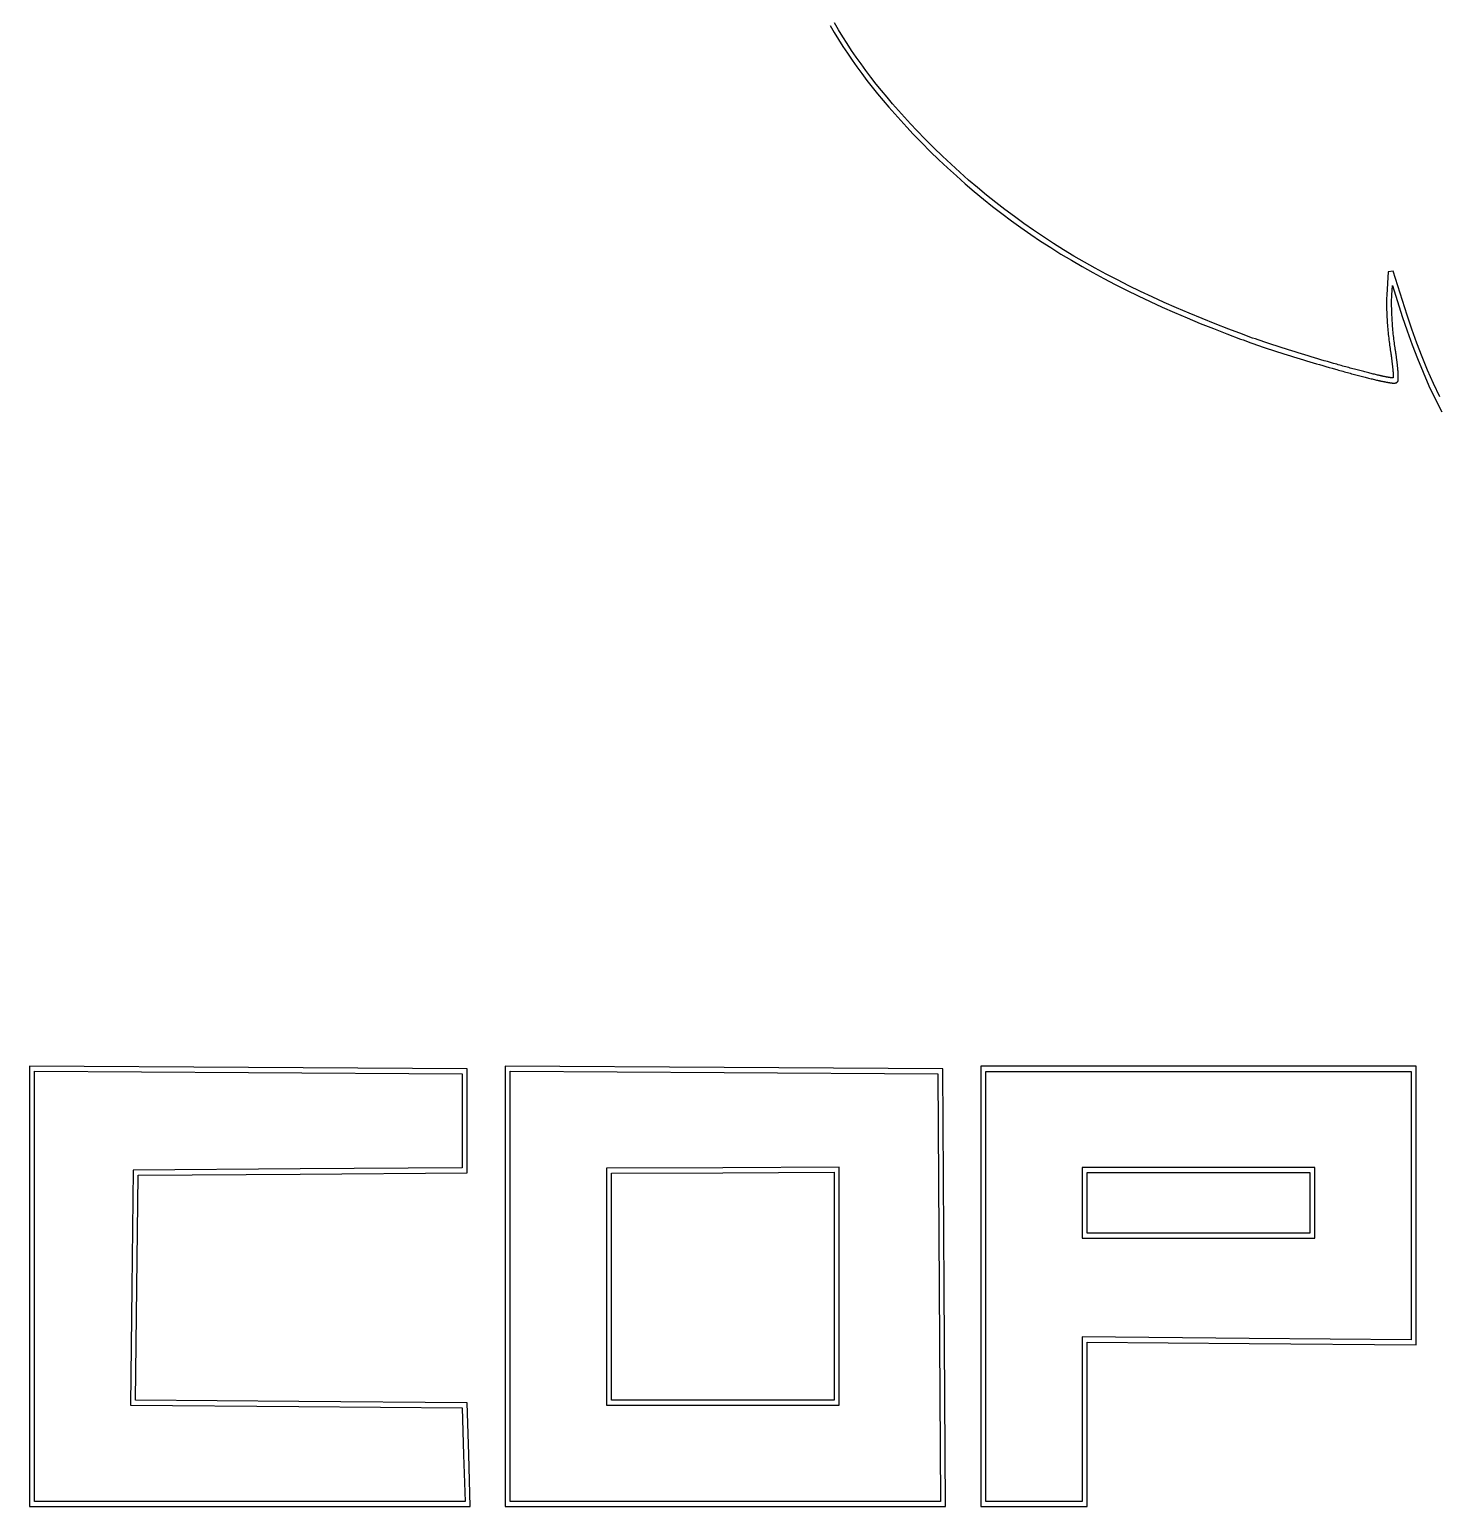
# Model space of a CAD drawing. Header units: metres. Extents: x 0 to 745, y 0 to 539.
# Drawn here: x -0.4 to 222.2, y -0.4 to 233.1 of the extents above; entities that cross this region are included whole.
import ezdxf

# ---------------------------------------------------------------- set-up
doc = ezdxf.new("R2010")
doc.units = ezdxf.units.M

msp = doc.modelspace()

# ---------------------------------------------------------------- linework, layer by layer
at = {"layer": '2', "color": 7}
for p, q in [((126.159875, 233.779727), (126.812767, 232.673324)), ((127.496158, 233.082806), (126.850036, 234.177725)), ((126.812767, 232.673324), (127.486444, 231.574221)), ((127.486444, 231.574221), (128.181257, 230.48182)), ((128.16296, 231.995046), (127.496158, 233.082806)), ((128.850809, 230.913828), (128.16296, 231.995046)), ((128.181257, 230.48182), (128.897555, 229.395523)), ((129.560071, 229.838532), (128.850809, 230.913828)), ((128.897555, 229.395523), (129.635692, 228.314734)), ((130.291113, 228.768542), (129.560071, 229.838532)), ((129.635692, 228.314734), (130.396016, 227.238856)), ((131.044301, 227.703237), (130.291113, 228.768542)), ((130.396016, 227.238856), (131.178881, 226.167291)), ((131.820003, 226.642), (131.044301, 227.703237)), ((132.618585, 225.584212), (131.820003, 226.642)), ((131.178881, 226.167291), (131.984636, 225.099441)), ((131.984636, 225.099441), (132.813633, 224.034711)), ((133.440413, 224.529256), (132.618585, 225.584212)), ((134.285854, 223.476511), (133.440413, 224.529256)), ((132.813633, 224.034711), (133.666223, 222.972502)), ((133.666223, 222.972502), (134.542757, 221.912217)), ((135.155274, 222.425361), (134.285854, 223.476511)), ((134.542757, 221.912217), (135.443585, 220.853259)), ((136.049041, 221.375186), (135.155274, 222.425361)), ((135.443585, 220.853259), (136.36906, 219.795031)), ((136.967521, 220.325368), (136.049041, 221.375186)), ((136.36906, 219.795031), (137.319532, 218.736935)), ((137.91108, 219.275288), (136.967521, 220.325368)), ((137.319532, 218.736935), (138.295352, 217.678374)), ((138.880086, 218.224329), (137.91108, 219.275288)), ((138.295352, 217.678374), (139.296872, 216.618752)), ((139.874904, 217.171872), (138.880086, 218.224329)), ((139.296872, 216.618752), (140.641358, 215.233436)), ((141.211376, 215.794727), (139.874904, 217.171872)), ((140.641358, 215.233436), (141.995419, 213.87837)), ((142.557053, 214.447823), (141.211376, 215.794727)), ((141.995419, 213.87837), (143.360309, 212.552767)), ((143.913213, 213.130361), (142.557053, 214.447823)), ((143.360309, 212.552767), (144.737281, 211.25584)), ((145.281136, 211.841542), (143.913213, 213.130361)), ((144.737281, 211.25584), (146.127587, 209.986801)), ((146.662104, 210.580566), (145.281136, 211.841542)), ((148.057395, 209.346634), (146.662104, 210.580566)), ((146.127587, 209.986801), (147.532481, 208.744861)), ((147.532481, 208.744861), (148.953216, 207.529234)), ((149.46829, 208.138947), (148.057395, 209.346634)), ((150.896069, 206.956706), (149.46829, 208.138947)), ((148.953216, 207.529234), (150.391044, 206.339132)), ((150.391044, 206.339132), (151.847219, 205.173767)), ((152.342012, 205.799111), (150.896069, 206.956706)), ((153.807398, 204.665364), (152.342012, 205.799111)), ((151.847219, 205.173767), (153.322994, 204.032351)), ((153.322994, 204.032351), (154.819621, 202.914098)), ((155.293509, 203.554665), (153.807398, 204.665364)), ((156.801623, 202.466215), (155.293509, 203.554665)), ((154.819621, 202.914098), (156.338355, 201.818218)), ((156.338355, 201.818218), (157.880447, 200.743924)), ((158.333022, 201.399215), (156.801623, 202.466215)), ((159.888984, 200.352865), (158.333022, 201.399215)), ((157.880447, 200.743924), (159.447151, 199.69043)), ((159.447151, 199.69043), (161.03972, 198.656947)), ((161.47079, 199.326366), (159.888984, 200.352865)), ((161.03972, 198.656947), (162.659408, 197.642687)), ((163.079721, 198.318919), (161.47079, 199.326366)), ((162.659408, 197.642687), (164.307466, 196.646863)), ((164.717055, 197.329725), (163.079721, 198.318919)), ((164.307466, 196.646863), (165.985148, 195.668687)), ((166.384073, 196.357985), (164.717055, 197.329725)), ((168.082056, 195.402899), (166.384073, 196.357985)), ((165.985148, 195.668687), (167.693707, 194.707372)), ((167.693707, 194.707372), (169.434397, 193.762129)), ((169.812282, 194.463669), (168.082056, 195.402899)), ((171.576033, 193.539494), (169.812282, 194.463669)), ((214.40156, 194.82656), (214.164064, 191.192184)), ((215.181248, 194.921872), (214.40156, 194.82656)), ((217.382816, 188), (215.181248, 194.921872)), ((169.434397, 193.762129), (171.208469, 192.832172)), ((171.208469, 192.832172), (173.017178, 191.916712)), ((173.374587, 192.629576), (171.576033, 193.539494)), ((173.017178, 191.916712), (174.861776, 191.014962)), ((175.209226, 191.733116), (173.374587, 192.629576)), ((177.081229, 190.849314), (175.209226, 191.733116)), ((214.962496, 191.139072), (215.060936, 192.659384)), ((215.060936, 192.659384), (216.620312, 187.757824)), ((174.861776, 191.014962), (176.743516, 190.126135)), ((176.743516, 190.126135), (178.663652, 189.249442)), ((178.991876, 189.977371), (177.081229, 190.849314)), ((178.663652, 189.249442), (180.623436, 188.384095)), ((180.942448, 189.116488), (178.991876, 189.977371)), ((214.127064, 190.072804), (214.126184, 189.823199)), ((214.126184, 189.823199), (214.127392, 189.566344)), ((214.130067, 190.314589), (214.127064, 190.072804)), ((214.127392, 189.566344), (214.130649, 189.302806)), ((214.135232, 190.547988), (214.130067, 190.314589)), ((214.130649, 189.302806), (214.135919, 189.033153)), ((214.142595, 190.772432), (214.135232, 190.547988)), ((214.152193, 190.987353), (214.142595, 190.772432)), ((214.164064, 191.192184), (214.152193, 190.987353)), ((214.928018, 189.829045), (214.928522, 190.070688)), ((214.929527, 189.579517), (214.928018, 189.829045)), ((214.928522, 190.070688), (214.931076, 190.303831)), ((214.933014, 189.322723), (214.929527, 189.579517)), ((214.931076, 190.303831), (214.935714, 190.527857)), ((214.938442, 189.059276), (214.933014, 189.322723)), ((214.935714, 190.527857), (214.942473, 190.74215)), ((214.942473, 190.74215), (214.951388, 190.946094)), ((214.951388, 190.946094), (214.962496, 191.139072)), ((180.623436, 188.384095), (182.624121, 187.529308)), ((182.934223, 188.265866), (180.942448, 189.116488)), ((182.624121, 187.529308), (184.666961, 186.684293)), ((184.968483, 187.424705), (182.934223, 188.265866)), ((187.046507, 186.592207), (184.968483, 187.424705)), ((214.135919, 189.033153), (214.143165, 188.757953)), ((214.143165, 188.757953), (214.152349, 188.477773)), ((214.152349, 188.477773), (214.163435, 188.193182)), ((214.163435, 188.193182), (214.176385, 187.904748)), ((214.176385, 187.904748), (214.191161, 187.613038)), ((214.191161, 187.613038), (214.207728, 187.318621)), ((214.207728, 187.318621), (214.226048, 187.022063)), ((214.226048, 187.022063), (214.246083, 186.723935)), ((214.945776, 188.789795), (214.938442, 189.059276)), ((214.954979, 188.514895), (214.945776, 188.789795)), ((214.966017, 188.235193), (214.954979, 188.514895)), ((214.978853, 187.951305), (214.966017, 188.235193)), ((214.993452, 187.663847), (214.978853, 187.951305)), ((215.009777, 187.373435), (214.993452, 187.663847)), ((215.027793, 187.080687), (215.009777, 187.373435)), ((215.047464, 186.786218), (215.027793, 187.080687)), ((216.620312, 187.757824), (217.366008, 185.505498)), ((218.122513, 185.76557), (217.382816, 188)), ((184.666961, 186.684293), (186.753208, 185.848262)), ((186.753208, 185.848262), (188.884115, 185.020427)), ((189.169575, 185.767572), (187.046507, 186.592207)), ((188.884115, 185.020427), (191.060936, 184.2)), ((191.338968, 184.95), (189.169575, 185.767572)), ((191.727056, 184.80697), (191.338968, 184.95)), ((192.127057, 184.661636), (191.727056, 184.80697)), ((192.53838, 184.514165), (192.127057, 184.661636)), ((192.960434, 184.364727), (192.53838, 184.514165)), ((214.246083, 186.723935), (214.267797, 186.424802)), ((214.267797, 186.424802), (214.291152, 186.125233)), ((214.291152, 186.125233), (214.316112, 185.825797)), ((214.316112, 185.825797), (214.342638, 185.52706)), ((214.342638, 185.52706), (214.370695, 185.229591)), ((214.370695, 185.229591), (214.400245, 184.933958)), ((214.400245, 184.933958), (214.431251, 184.640728)), ((214.431251, 184.640728), (214.463675, 184.35047)), ((215.068754, 186.490645), (215.047464, 186.786218)), ((215.091627, 186.194584), (215.068754, 186.490645)), ((215.116048, 185.898651), (215.091627, 186.194584)), ((215.14198, 185.603463), (215.116048, 185.898651)), ((215.169388, 185.309636), (215.14198, 185.603463)), ((215.198236, 185.017787), (215.169388, 185.309636)), ((215.228489, 184.728531), (215.198236, 185.017787)), ((215.260109, 184.442485), (215.228489, 184.728531)), ((217.366008, 185.505498), (218.160009, 183.285631)), ((218.909918, 183.563573), (218.122513, 185.76557)), ((191.060936, 184.2), (191.452671, 184.055623)), ((191.452671, 184.055623), (191.856122, 183.90903)), ((191.856122, 183.90903), (192.270706, 183.760384)), ((192.270706, 183.760384), (192.69584, 183.609851)), ((192.69584, 183.609851), (193.130944, 183.457594)), ((193.392627, 184.21349), (192.960434, 184.364727)), ((193.130944, 183.457594), (193.575435, 183.303778)), ((193.834369, 184.060621), (193.392627, 184.21349)), ((193.575435, 183.303778), (194.02873, 183.148567)), ((194.28507, 183.906291), (193.834369, 184.060621)), ((194.02873, 183.148567), (194.490248, 182.992127)), ((194.744138, 183.750666), (194.28507, 183.906291)), ((194.490248, 182.992127), (194.959407, 182.834621)), ((195.210982, 183.593916), (194.744138, 183.750666)), ((194.959407, 182.834621), (195.435625, 182.676214)), ((195.685011, 183.436209), (195.210982, 183.593916)), ((195.435625, 182.676214), (195.918319, 182.517071)), ((196.165636, 183.277713), (195.685011, 183.436209)), ((195.918319, 182.517071), (196.406908, 182.357356)), ((196.652264, 183.118597), (196.165636, 183.277713)), ((196.406908, 182.357356), (196.90081, 182.197233)), ((197.144304, 182.959029), (196.652264, 183.118597)), ((196.90081, 182.197233), (197.399442, 182.036866)), ((197.641167, 182.799178), (197.144304, 182.959029)), ((198.142261, 182.639212), (197.641167, 182.799178)), ((198.646995, 182.479299), (198.142261, 182.639212)), ((199.154779, 182.319608), (198.646995, 182.479299)), ((199.66502, 182.160308), (199.154779, 182.319608)), ((214.463675, 184.35047), (214.497481, 184.063752)), ((214.497481, 184.063752), (214.532632, 183.78114)), ((214.532632, 183.78114), (214.56909, 183.503205)), ((214.56909, 183.503205), (214.606818, 183.230512)), ((214.606818, 183.230512), (214.645779, 182.96363)), ((214.645779, 182.96363), (214.685936, 182.703128)), ((214.685936, 182.703128), (214.705747, 182.577315)), ((214.705747, 182.577315), (214.725223, 182.452056)), ((214.725223, 182.452056), (214.744359, 182.327396)), ((214.744359, 182.327396), (214.763153, 182.203383)), ((214.763153, 182.203383), (214.781599, 182.080063)), ((215.293062, 184.160266), (215.260109, 184.442485)), ((215.327312, 183.882489), (215.293062, 184.160266)), ((215.362822, 183.609771), (215.327312, 183.882489)), ((215.399558, 183.342729), (215.362822, 183.609771)), ((215.437482, 183.081978), (215.399558, 183.342729)), ((215.47656, 182.828136), (215.437482, 183.081978)), ((215.496607, 182.700828), (215.47656, 182.828136)), ((215.516313, 182.574095), (215.496607, 182.700828)), ((215.535674, 182.44798), (215.516313, 182.574095)), ((215.554687, 182.322525), (215.535674, 182.44798)), ((215.573348, 182.197774), (215.554687, 182.322525)), ((215.591654, 182.07377), (215.573348, 182.197774)), ((218.160009, 183.285631), (219.002194, 181.098295)), ((219.744931, 181.394064), (218.909918, 183.563573)), ((197.399442, 182.036866), (197.902222, 181.876422)), ((197.902222, 181.876422), (198.408569, 181.716062)), ((198.408569, 181.716062), (198.9179, 181.555954)), ((198.9179, 181.555954), (199.429633, 181.39626)), ((199.429633, 181.39626), (199.943187, 181.237145)), ((200.17713, 182.001566), (199.66502, 182.160308)), ((199.943187, 181.237145), (200.457978, 181.078774)), ((200.690516, 181.843551), (200.17713, 182.001566)), ((200.457978, 181.078774), (200.973426, 180.921311)), ((201.204588, 181.686433), (200.690516, 181.843551)), ((200.973426, 180.921311), (201.488948, 180.764921)), ((201.718755, 181.530378), (201.204588, 181.686433)), ((201.488948, 180.764921), (202.003961, 180.609768)), ((202.232426, 181.375556), (201.718755, 181.530378)), ((202.003961, 180.609768), (202.517885, 180.456016)), ((202.74501, 181.222134), (202.232426, 181.375556)), ((202.517885, 180.456016), (203.030137, 180.303831)), ((203.255916, 181.070283), (202.74501, 181.222134)), ((203.030137, 180.303831), (203.540134, 180.153376)), ((203.764554, 180.920168), (203.255916, 181.070283)), ((203.540134, 180.153376), (204.047295, 180.004816)), ((204.270332, 180.771961), (203.764554, 180.920168)), ((204.047295, 180.004816), (204.551038, 179.858316)), ((204.77266, 180.625827), (204.270332, 180.771961)), ((204.551038, 179.858316), (205.05078, 179.714039)), ((205.270946, 180.481937), (204.77266, 180.625827)), ((205.764601, 180.340459), (205.270946, 180.481937)), ((206.253032, 180.20156), (205.764601, 180.340459)), ((206.49511, 180.133129), (206.253032, 180.20156)), ((206.735672, 180.0654), (206.49511, 180.133129)), ((206.974643, 179.998394), (206.735672, 180.0654)), ((207.211948, 179.932133), (206.974643, 179.998394)), ((207.447512, 179.866637), (207.211948, 179.932133)), ((207.68126, 179.801928), (207.447512, 179.866637)), ((214.781599, 182.080063), (214.799694, 181.957484)), ((214.799694, 181.957484), (214.817435, 181.835691)), ((214.817435, 181.835691), (214.834817, 181.714732)), ((214.834817, 181.714732), (214.851836, 181.594654)), ((214.851836, 181.594654), (214.868488, 181.475502)), ((214.868488, 181.475502), (214.88477, 181.357325)), ((214.88477, 181.357325), (214.900677, 181.240168)), ((214.900677, 181.240168), (214.916206, 181.124078)), ((214.916206, 181.124078), (214.931353, 181.009103)), ((214.931353, 181.009103), (214.946114, 180.895289)), ((214.946114, 180.895289), (214.960484, 180.782683)), ((214.960484, 180.782683), (214.974461, 180.671331)), ((214.974461, 180.671331), (214.988039, 180.56128)), ((214.988039, 180.56128), (215.001215, 180.452577)), ((215.001215, 180.452577), (215.013986, 180.34527)), ((215.013986, 180.34527), (215.026347, 180.239403)), ((215.026347, 180.239403), (215.038294, 180.135025)), ((215.038294, 180.135025), (215.049824, 180.032182)), ((215.049824, 180.032182), (215.060933, 179.930921)), ((215.060933, 179.930921), (215.071615, 179.831288)), ((215.071615, 179.831288), (215.081869, 179.733331)), ((215.609601, 181.950556), (215.591654, 182.07377)), ((215.627185, 181.828175), (215.609601, 181.950556)), ((215.644403, 181.70667), (215.627185, 181.828175)), ((215.661252, 181.586083), (215.644403, 181.70667)), ((215.677728, 181.466458), (215.661252, 181.586083)), ((215.693827, 181.347838), (215.677728, 181.466458)), ((215.709546, 181.230266), (215.693827, 181.347838)), ((215.724881, 181.113785), (215.709546, 181.230266)), ((215.739829, 180.998438), (215.724881, 181.113785)), ((215.754387, 180.884268), (215.739829, 180.998438)), ((215.768549, 180.771317), (215.754387, 180.884268)), ((215.782314, 180.65963), (215.768549, 180.771317)), ((215.795678, 180.549248), (215.782314, 180.65963)), ((215.808637, 180.440216), (215.795678, 180.549248)), ((215.821187, 180.332576), (215.808637, 180.440216)), ((215.833325, 180.22637), (215.821187, 180.332576)), ((215.845047, 180.121643), (215.833325, 180.22637)), ((215.85635, 180.018436), (215.845047, 180.121643)), ((215.867231, 179.916794), (215.85635, 180.018436)), ((215.877685, 179.816758), (215.867231, 179.916794)), ((219.002194, 181.098295), (219.89244, 178.943564)), ((220.627451, 179.257096), (219.744931, 181.394064)), ((205.05078, 179.714039), (205.54594, 179.572151)), ((205.54594, 179.572151), (206.035936, 179.432816)), ((206.035936, 179.432816), (206.278811, 179.364159)), ((206.278811, 179.364159), (206.520168, 179.296205)), ((206.520168, 179.296205), (206.759935, 179.228976)), ((206.759935, 179.228976), (206.99804, 179.162491)), ((206.99804, 179.162491), (207.234412, 179.096772)), ((207.234412, 179.096772), (207.468978, 179.031838)), ((207.468978, 179.031838), (207.701666, 178.967709)), ((207.913117, 179.738027), (207.68126, 179.801928)), ((207.701666, 178.967709), (207.932405, 178.904407)), ((208.143009, 179.674954), (207.913117, 179.738027)), ((207.932405, 178.904407), (208.161122, 178.841952)), ((208.370859, 179.612732), (208.143009, 179.674954)), ((208.161122, 178.841952), (208.387746, 178.780363)), ((208.596594, 179.55138), (208.370859, 179.612732)), ((208.387746, 178.780363), (208.612205, 178.719663)), ((208.820138, 179.490921), (208.596594, 179.55138)), ((208.612205, 178.719663), (208.834427, 178.65987)), ((209.041417, 179.431375), (208.820138, 179.490921)), ((208.834427, 178.65987), (209.054339, 178.601005)), ((209.260355, 179.372763), (209.041417, 179.431375)), ((209.054339, 178.601005), (209.271871, 178.543089)), ((209.476877, 179.315106), (209.260355, 179.372763)), ((209.271871, 178.543089), (209.48695, 178.486142)), ((209.690909, 179.258426), (209.476877, 179.315106)), ((209.48695, 178.486142), (209.699504, 178.430184)), ((209.902375, 179.202744), (209.690909, 179.258426)), ((209.699504, 178.430184), (209.909461, 178.375237)), ((210.1112, 179.14808), (209.902375, 179.202744)), ((209.909461, 178.375237), (210.11675, 178.321319)), ((210.31731, 179.094456), (210.1112, 179.14808)), ((210.11675, 178.321319), (210.321298, 178.268453)), ((210.52063, 179.041893), (210.31731, 179.094456)), ((210.321298, 178.268453), (210.523033, 178.216658)), ((210.721085, 178.990412), (210.52063, 179.041893)), ((210.523033, 178.216658), (210.721885, 178.165954)), ((210.918599, 178.940034), (210.721085, 178.990412)), ((210.721885, 178.165954), (210.91778, 178.116362)), ((210.91778, 178.116362), (211.110647, 178.067902)), ((211.113097, 178.89078), (210.918599, 178.940034)), ((211.110647, 178.067902), (211.300413, 178.020596)), ((211.304506, 178.842671), (211.113097, 178.89078)), ((211.300413, 178.020596), (211.487008, 177.974462)), ((211.492749, 178.795728), (211.304506, 178.842671)), ((211.487008, 177.974462), (211.670359, 177.929522)), ((211.677752, 178.749973), (211.492749, 178.795728)), ((211.670359, 177.929522), (211.850393, 177.885796)), ((211.85944, 178.705427), (211.677752, 178.749973)), ((211.850393, 177.885796), (212.02704, 177.843304)), ((212.037737, 178.66211), (211.85944, 178.705427)), ((212.02704, 177.843304), (212.200228, 177.802068)), ((212.21257, 178.620044), (212.037737, 178.66211)), ((212.200228, 177.802068), (212.369884, 177.762106)), ((212.383863, 178.579249), (212.21257, 178.620044)), ((212.369884, 177.762106), (212.535936, 177.72344)), ((212.55154, 178.539748), (212.383863, 178.579249)), ((212.535936, 177.72344), (212.617585, 177.704595)), ((212.715528, 178.50156), (212.55154, 178.539748)), ((212.617585, 177.704595), (212.698301, 177.686074)), ((212.698301, 177.686074), (212.778078, 177.66788)), ((212.796122, 178.48297), (212.715528, 178.50156)), ((212.778078, 177.66788), (212.856908, 177.650016)), ((212.875776, 178.464724), (212.796122, 178.48297)), ((212.856908, 177.650016), (212.934785, 177.632484)), ((212.95448, 178.446823), (212.875776, 178.464724)), ((212.934785, 177.632484), (213.011702, 177.615288)), ((213.032222, 178.429271), (212.95448, 178.446823)), ((213.011702, 177.615288), (213.087653, 177.598431)), ((213.108989, 178.41207), (213.032222, 178.429271)), ((213.087653, 177.598431), (213.162631, 177.581915)), ((213.184768, 178.395221), (213.108989, 178.41207)), ((213.162631, 177.581915), (213.236629, 177.565743)), ((213.259549, 178.378727), (213.184768, 178.395221)), ((213.236629, 177.565743), (213.309641, 177.54992)), ((213.333319, 178.362591), (213.259549, 178.378727)), ((213.309641, 177.54992), (213.381659, 177.534446)), ((213.406066, 178.346814), (213.333319, 178.362591)), ((213.381659, 177.534446), (213.452677, 177.519326)), ((213.477779, 178.331399), (213.406066, 178.346814)), ((213.452677, 177.519326), (213.522689, 177.504563)), ((213.548444, 178.316348), (213.477779, 178.331399)), ((213.522689, 177.504563), (213.591687, 177.490158)), ((213.61805, 178.301664), (213.548444, 178.316348)), ((213.686585, 178.287348), (213.61805, 178.301664)), ((213.754037, 178.273403), (213.686585, 178.287348)), ((213.820394, 178.259832), (213.754037, 178.273403)), ((213.885644, 178.246636), (213.820394, 178.259832)), ((213.949774, 178.233818), (213.885644, 178.246636)), ((214.012773, 178.22138), (213.949774, 178.233818)), ((214.074629, 178.209325), (214.012773, 178.22138)), ((214.13533, 178.197654), (214.074629, 178.209325)), ((214.194863, 178.18637), (214.13533, 178.197654)), ((214.253217, 178.175475), (214.194863, 178.18637)), ((214.31038, 178.164972), (214.253217, 178.175475)), ((214.366339, 178.154862), (214.31038, 178.164972)), ((214.421082, 178.145149), (214.366339, 178.154862)), ((214.474598, 178.135834), (214.421082, 178.145149)), ((214.526875, 178.126919), (214.474598, 178.135834)), ((214.577899, 178.118407), (214.526875, 178.126919)), ((214.627661, 178.110301), (214.577899, 178.118407)), ((214.676146, 178.102601), (214.627661, 178.110301)), ((214.723344, 178.095312), (214.676146, 178.102601)), ((214.742835, 178.092373), (214.723344, 178.095312)), ((214.76195, 178.089545), (214.742835, 178.092373)), ((214.780695, 178.086827), (214.76195, 178.089545)), ((214.799077, 178.084217), (214.780695, 178.086827)), ((214.817106, 178.08171), (214.799077, 178.084217)), ((214.834787, 178.079306), (214.817106, 178.08171)), ((214.852128, 178.077002), (214.834787, 178.079306)), ((214.869137, 178.074796), (214.852128, 178.077002)), ((214.885822, 178.072684), (214.869137, 178.074796)), ((214.902189, 178.070664), (214.885822, 178.072684)), ((214.918247, 178.068735), (214.902189, 178.070664)), ((214.934002, 178.066893), (214.918247, 178.068735)), ((214.949462, 178.065137), (214.934002, 178.066893)), ((214.964635, 178.063463), (214.949462, 178.065137)), ((214.979528, 178.061869), (214.964635, 178.063463)), ((214.994149, 178.060354), (214.979528, 178.061869)), ((215.008504, 178.058914), (214.994149, 178.060354)), ((215.022602, 178.057547), (215.008504, 178.058914)), ((215.03645, 178.05625), (215.022602, 178.057547)), ((215.050056, 178.055022), (215.03645, 178.05625)), ((215.063426, 178.053859), (215.050056, 178.055022)), ((215.076569, 178.05276), (215.063426, 178.053859)), ((215.089491, 178.051721), (215.076569, 178.05276)), ((215.081869, 179.733331), (215.091689, 179.637096)), ((215.102201, 178.050741), (215.089491, 178.051721)), ((215.091689, 179.637096), (215.101073, 179.54263)), ((215.101073, 179.54263), (215.110015, 179.449979)), ((215.114705, 178.049817), (215.102201, 178.050741)), ((215.110015, 179.449979), (215.118512, 179.359191)), ((215.127012, 178.048946), (215.114705, 178.049817)), ((215.118512, 179.359191), (215.12656, 179.270312)), ((215.12656, 179.270312), (215.130411, 179.2266)), ((215.139128, 178.048127), (215.127012, 178.048946)), ((215.130411, 179.2266), (215.134145, 179.183378)), ((215.134145, 179.183378), (215.137762, 179.140655)), ((215.137762, 179.140655), (215.141262, 179.098438)), ((215.151062, 178.047356), (215.139128, 178.048127)), ((215.141262, 179.098438), (215.144643, 179.056734)), ((215.144643, 179.056734), (215.147907, 179.015552)), ((215.147907, 179.015552), (215.151053, 178.974899)), ((215.151053, 178.974899), (215.154081, 178.934783)), ((215.16282, 178.046632), (215.151062, 178.047356)), ((215.154081, 178.934783), (215.15699, 178.895212)), ((215.15699, 178.895212), (215.159781, 178.856194)), ((215.159781, 178.856194), (215.162452, 178.817735)), ((215.162452, 178.817735), (215.165005, 178.779845)), ((215.17441, 178.045951), (215.16282, 178.046632)), ((215.165005, 178.779845), (215.167439, 178.74253)), ((215.167439, 178.74253), (215.169753, 178.705798)), ((215.169753, 178.705798), (215.171948, 178.669658)), ((215.171948, 178.669658), (215.174022, 178.634117)), ((215.174022, 178.634117), (215.175977, 178.599182)), ((215.18584, 178.045312), (215.17441, 178.045951)), ((215.175977, 178.599182), (215.177812, 178.564862)), ((215.177812, 178.564862), (215.179526, 178.531163)), ((215.179526, 178.531163), (215.18112, 178.498095)), ((215.18112, 178.498095), (215.182593, 178.465664)), ((215.182593, 178.465664), (215.183945, 178.433879)), ((215.183945, 178.433879), (215.185176, 178.402747)), ((215.185176, 178.402747), (215.186286, 178.372275)), ((215.186001, 178.049735), (215.18584, 178.045312)), ((215.186174, 178.054048), (215.186001, 178.049735)), ((215.186357, 178.058259), (215.186174, 178.054048)), ((215.186286, 178.372275), (215.187274, 178.342472)), ((215.186549, 178.062381), (215.186357, 178.058259)), ((215.186749, 178.066422), (215.186549, 178.062381)), ((215.186956, 178.070395), (215.186749, 178.066422)), ((215.187168, 178.07431), (215.186956, 178.070395)), ((215.187385, 178.078176), (215.187168, 178.07431)), ((215.187274, 178.342472), (215.18814, 178.313346)), ((215.187604, 178.082005), (215.187385, 178.078176)), ((215.187825, 178.085807), (215.187604, 178.082005)), ((215.188046, 178.089593), (215.187825, 178.085807)), ((215.188267, 178.093373), (215.188046, 178.089593)), ((215.18814, 178.313346), (215.188885, 178.284903)), ((215.188485, 178.097158), (215.188267, 178.093373)), ((215.1887, 178.100958), (215.188485, 178.097158)), ((215.188911, 178.104784), (215.1887, 178.100958)), ((215.188885, 178.284903), (215.189507, 178.257152)), ((215.189116, 178.108646), (215.188911, 178.104784)), ((215.189313, 178.112556), (215.189116, 178.108646)), ((215.189503, 178.116523), (215.189313, 178.112556)), ((215.189682, 178.120558), (215.189503, 178.116523)), ((215.189507, 178.257152), (215.190007, 178.230101)), ((215.189851, 178.124672), (215.189682, 178.120558)), ((215.190008, 178.128875), (215.189851, 178.124672)), ((215.190007, 178.230101), (215.190385, 178.203757)), ((215.190152, 178.133177), (215.190008, 178.128875)), ((215.190281, 178.13759), (215.190152, 178.133177)), ((215.190394, 178.142124), (215.190281, 178.13759)), ((215.190385, 178.203757), (215.19064, 178.178128)), ((215.19049, 178.146789), (215.190394, 178.142124)), ((215.190568, 178.151596), (215.19049, 178.146789)), ((215.190627, 178.156555), (215.190568, 178.151596)), ((215.190664, 178.161677), (215.190627, 178.156555)), ((215.19064, 178.178128), (215.190672, 178.172453)), ((215.19068, 178.166973), (215.190664, 178.161677)), ((215.190672, 178.172453), (215.19068, 178.166973)), ((215.88771, 179.718373), (215.877685, 179.816758)), ((215.884188, 177.476348), (215.896226, 177.492386)), ((215.897301, 179.62168), (215.88771, 179.718373)), ((215.896226, 177.492386), (215.907121, 177.507883)), ((215.906456, 179.526724), (215.897301, 179.62168)), ((215.91517, 179.433547), (215.906456, 179.526724)), ((215.907121, 177.507883), (215.91693, 177.522867)), ((215.92344, 179.342192), (215.91517, 179.433547)), ((215.91693, 177.522867), (215.92571, 177.537364)), ((215.927408, 179.297214), (215.92344, 179.342192)), ((215.92571, 177.537364), (215.93352, 177.551402)), ((215.931261, 179.252711), (215.927408, 179.297214)), ((215.934998, 179.208687), (215.931261, 179.252711)), ((215.93352, 177.551402), (215.940417, 177.565007)), ((215.938619, 179.165145), (215.934998, 179.208687)), ((215.942123, 179.122088), (215.938619, 179.165145)), ((215.940417, 177.565007), (215.946458, 177.578206)), ((215.94551, 179.079521), (215.942123, 179.122088)), ((215.948778, 179.037446), (215.94551, 179.079521)), ((215.946458, 177.578206), (215.951702, 177.591026)), ((215.951929, 178.995866), (215.948778, 179.037446)), ((215.951702, 177.591026), (215.956206, 177.603495)), ((215.954961, 178.954787), (215.951929, 178.995866)), ((215.957873, 178.91421), (215.954961, 178.954787)), ((215.956206, 177.603495), (215.960028, 177.615638)), ((215.960666, 178.874139), (215.957873, 178.91421)), ((215.960028, 177.615638), (215.963225, 177.627484)), ((215.963339, 178.834578), (215.960666, 178.874139)), ((215.963225, 177.627484), (215.965856, 177.639058)), ((215.965891, 178.795531), (215.963339, 178.834578)), ((215.965856, 177.639058), (215.967978, 177.650388)), ((215.968322, 178.757), (215.965891, 178.795531)), ((215.967978, 177.650388), (215.969649, 177.661501)), ((215.970631, 178.718989), (215.968322, 178.757)), ((215.969649, 177.661501), (215.970926, 177.672424)), ((215.972818, 178.681502), (215.970631, 178.718989)), ((215.970926, 177.672424), (215.971867, 177.683183)), ((215.971867, 177.683183), (215.97253, 177.693805)), ((215.97253, 177.693805), (215.972972, 177.704318)), ((215.974883, 178.644542), (215.972818, 178.681502)), ((215.972972, 177.704318), (215.973252, 177.714749)), ((215.973252, 177.714749), (215.973427, 177.725123)), ((215.973427, 177.725123), (215.973555, 177.735469)), ((215.973555, 177.735469), (215.973693, 177.745813)), ((215.973693, 177.745813), (215.973899, 177.756183)), ((215.973899, 177.756183), (215.974231, 177.766604)), ((215.974231, 177.766604), (215.974747, 177.777104)), ((215.974747, 177.777104), (215.975504, 177.787709)), ((215.976824, 178.608113), (215.974883, 178.644542)), ((215.975504, 177.787709), (215.97656, 177.798448)), ((215.97656, 177.798448), (215.977752, 177.809303)), ((215.978642, 178.572217), (215.976824, 178.608113)), ((215.977752, 177.809303), (215.978882, 177.820241)), ((215.980336, 178.536859), (215.978642, 178.572217)), ((215.978882, 177.820241), (215.979952, 177.831265)), ((215.979952, 177.831265), (215.980963, 177.842378)), ((215.981905, 178.502042), (215.980336, 178.536859)), ((215.980963, 177.842378), (215.981916, 177.85358)), ((215.983349, 178.46777), (215.981905, 178.502042)), ((215.981916, 177.85358), (215.982813, 177.864876)), ((215.982813, 177.864876), (215.983654, 177.876267)), ((215.984668, 178.434045), (215.983349, 178.46777)), ((215.983654, 177.876267), (215.984442, 177.887756)), ((215.984442, 177.887756), (215.985177, 177.899344)), ((215.98586, 178.400871), (215.984668, 178.434045)), ((215.985177, 177.899344), (215.98586, 177.911035)), ((215.986926, 178.368252), (215.98586, 178.400871)), ((215.98586, 177.911035), (215.986494, 177.922831)), ((215.986494, 177.922831), (215.987079, 177.934734)), ((215.987865, 178.336192), (215.986926, 178.368252)), ((215.987079, 177.934734), (215.987616, 177.946746)), ((215.987616, 177.946746), (215.988107, 177.95887)), ((215.988677, 178.304693), (215.987865, 178.336192)), ((215.988107, 177.95887), (215.988553, 177.971108)), ((215.988553, 177.971108), (215.988956, 177.983463)), ((215.989361, 178.273759), (215.988677, 178.304693)), ((215.988956, 177.983463), (215.989316, 177.995937)), ((215.989316, 177.995937), (215.989636, 178.008532)), ((215.989916, 178.243394), (215.989361, 178.273759)), ((215.989636, 178.008532), (215.989915, 178.021251)), ((215.989915, 178.021251), (215.990156, 178.034096)), ((215.990343, 178.213601), (215.989916, 178.243394)), ((215.990156, 178.034096), (215.99036, 178.047069)), ((215.99064, 178.184384), (215.990343, 178.213601)), ((215.99036, 178.047069), (215.990528, 178.060173)), ((215.990528, 178.060173), (215.990662, 178.07341)), ((215.990737, 178.169997), (215.99064, 178.184384)), ((215.990662, 178.07341), (215.990762, 178.086783)), ((215.990809, 178.155761), (215.990737, 178.169997)), ((215.990762, 178.086783), (215.99083, 178.100293)), ((215.990856, 178.141676), (215.990809, 178.155761)), ((215.99083, 178.100293), (215.990868, 178.113944)), ((215.990876, 178.127737), (215.990856, 178.141676)), ((215.990868, 178.113944), (215.990876, 178.127737)), ((219.89244, 178.943564), (220.830623, 176.821512)), ((221.557377, 177.152724), (220.627451, 179.257096)), ((213.591687, 177.490158), (213.659665, 177.476116)), ((213.659665, 177.476116), (213.726617, 177.462439)), ((213.726617, 177.462439), (213.792535, 177.449131)), ((213.792535, 177.449131), (213.857413, 177.436193)), ((213.857413, 177.436193), (213.921244, 177.42363)), ((213.921244, 177.42363), (213.984022, 177.411444)), ((213.984022, 177.411444), (214.04574, 177.399638)), ((214.04574, 177.399638), (214.10639, 177.388214)), ((214.10639, 177.388214), (214.165967, 177.377177)), ((214.165967, 177.377177), (214.224464, 177.366529)), ((214.224464, 177.366529), (214.281873, 177.356272)), ((214.281873, 177.356272), (214.338189, 177.346411)), ((214.338189, 177.346411), (214.393404, 177.336947)), ((214.393404, 177.336947), (214.447513, 177.327884)), ((214.447513, 177.327884), (214.500507, 177.319224)), ((214.500507, 177.319224), (214.552381, 177.310971)), ((214.552381, 177.310971), (214.603128, 177.303128)), ((214.603128, 177.303128), (214.62807, 177.299361)), ((214.62807, 177.299361), (214.652717, 177.295693)), ((214.652717, 177.295693), (214.677073, 177.292126)), ((214.677073, 177.292126), (214.701139, 177.28866)), ((214.701139, 177.28866), (214.724919, 177.285295)), ((214.724919, 177.285295), (214.748415, 177.282034)), ((214.748415, 177.282034), (214.77163, 177.278875)), ((214.77163, 177.278875), (214.794567, 177.27582)), ((214.794567, 177.27582), (214.817228, 177.27287)), ((214.817228, 177.27287), (214.839617, 177.270026)), ((214.839617, 177.270026), (214.861735, 177.267288)), ((214.861735, 177.267288), (214.883586, 177.264656)), ((214.883586, 177.264656), (214.905173, 177.262132)), ((214.905173, 177.262132), (214.926497, 177.259717)), ((214.926497, 177.259717), (214.947562, 177.25741)), ((214.947562, 177.25741), (214.96837, 177.255213)), ((214.96837, 177.255213), (214.988925, 177.253127)), ((214.988925, 177.253127), (215.009229, 177.251152)), ((215.009229, 177.251152), (215.029284, 177.249289)), ((215.029284, 177.249289), (215.049093, 177.247539)), ((215.049093, 177.247539), (215.06866, 177.245902)), ((215.06866, 177.245902), (215.087986, 177.244379)), ((215.087986, 177.244379), (215.107075, 177.242971)), ((215.107075, 177.242971), (215.125929, 177.241678)), ((215.125929, 177.241678), (215.144551, 177.240502)), ((215.144551, 177.240502), (215.162943, 177.239443)), ((215.162943, 177.239443), (215.181109, 177.238502)), ((215.181109, 177.238502), (215.199051, 177.237679)), ((215.199051, 177.237679), (215.216772, 177.236975)), ((215.216772, 177.236975), (215.234274, 177.236391)), ((215.234274, 177.236391), (215.25156, 177.235928)), ((215.25156, 177.235928), (215.26012, 177.235711)), ((215.26012, 177.235711), (215.268621, 177.235525)), ((215.268621, 177.235525), (215.277068, 177.235371)), ((215.277068, 177.235371), (215.285464, 177.235252)), ((215.285464, 177.235252), (215.293812, 177.235168)), ((215.293812, 177.235168), (215.302115, 177.23512)), ((215.302115, 177.23512), (215.310376, 177.235111)), ((215.310376, 177.235111), (215.318599, 177.235141)), ((215.318599, 177.235141), (215.326787, 177.235213)), ((215.326787, 177.235213), (215.334943, 177.235326)), ((215.334943, 177.235326), (215.343071, 177.235484)), ((215.343071, 177.235484), (215.351173, 177.235687)), ((215.351173, 177.235687), (215.359254, 177.235936)), ((215.359254, 177.235936), (215.367316, 177.236234)), ((215.367316, 177.236234), (215.375362, 177.236581)), ((215.375362, 177.236581), (215.383397, 177.236978)), ((215.383397, 177.236978), (215.391423, 177.237428)), ((215.391423, 177.237428), (215.399443, 177.237932)), ((215.399443, 177.237932), (215.407461, 177.238491)), ((215.407461, 177.238491), (215.415479, 177.239106)), ((215.415479, 177.239106), (215.423503, 177.23978)), ((215.423503, 177.23978), (215.431533, 177.240512)), ((215.431533, 177.240512), (215.439575, 177.241306)), ((215.439575, 177.241306), (215.44763, 177.242161)), ((215.44763, 177.242161), (215.455703, 177.24308)), ((215.455703, 177.24308), (215.463797, 177.244064)), ((215.463797, 177.244064), (215.471914, 177.245115)), ((215.471914, 177.245115), (215.480059, 177.246233)), ((215.480059, 177.246233), (215.488234, 177.24742)), ((215.488234, 177.24742), (215.496442, 177.248678)), ((215.496442, 177.248678), (215.504688, 177.250008)), ((215.504688, 177.250008), (215.513019, 177.251359)), ((215.513019, 177.251359), (215.521482, 177.252704)), ((215.521482, 177.252704), (215.530077, 177.254069)), ((215.530077, 177.254069), (215.538803, 177.255481)), ((215.538803, 177.255481), (215.54766, 177.256964)), ((215.54766, 177.256964), (215.556649, 177.258546)), ((215.556649, 177.258546), (215.565768, 177.260252)), ((215.565768, 177.260252), (215.575018, 177.262109)), ((215.575018, 177.262109), (215.584399, 177.264142)), ((215.584399, 177.264142), (215.593909, 177.266378)), ((215.593909, 177.266378), (215.603551, 177.268842)), ((215.603551, 177.268842), (215.613322, 177.271561)), ((215.613322, 177.271561), (215.623223, 177.274561)), ((215.623223, 177.274561), (215.633253, 177.277867)), ((215.633253, 177.277867), (215.643413, 177.281506)), ((215.643413, 177.281506), (215.653703, 177.285505)), ((215.653703, 177.285505), (215.664121, 177.289887)), ((215.664121, 177.289887), (215.674669, 177.294681)), ((215.674669, 177.294681), (215.685345, 177.299912)), ((215.685345, 177.299912), (215.69615, 177.305606)), ((215.69615, 177.305606), (215.707083, 177.31179)), ((215.707083, 177.31179), (215.718145, 177.318488)), ((215.718145, 177.318488), (215.729334, 177.325728)), ((215.729334, 177.325728), (215.740652, 177.333535)), ((215.740652, 177.333535), (215.752097, 177.341935)), ((215.752097, 177.341935), (215.76367, 177.350954)), ((215.76367, 177.350954), (215.77537, 177.36062)), ((215.77537, 177.36062), (215.787197, 177.370956)), ((215.787197, 177.370956), (215.799151, 177.381991)), ((215.799151, 177.381991), (215.811232, 177.393748)), ((215.811232, 177.393748), (215.82344, 177.406256)), ((215.82344, 177.406256), (215.840631, 177.424724)), ((215.840631, 177.424724), (215.856448, 177.442544)), ((215.856448, 177.442544), (215.870947, 177.459744)), ((215.870947, 177.459744), (215.884188, 177.476348)), ((220.830623, 176.821512), (221.816623, 174.732213)), ((222.534607, 175.081), (221.557377, 177.152724)), ((221.816623, 174.732213), (222.850316, 172.675739)), ((-0.4, 69.220312), (-0.400024, 69.2202)), ((-0.400024, 69.2202), (-0.400024, 34.407704)), ((34.203125, 69.007816), (-0.4, 69.220312)), ((0.4, 34.407816), (0.4, 68.414064)), ((0.4, 68.414032), (34.196875, 68.209344)), ((34.196875, 68.209344), (68, 68.003128)), ((68.8, 68.796872), (34.203125, 69.007816)), ((68, 68.003128), (68, 60.567184)), ((68.8, 60.567184), (68.8, 68.796872)), ((74.8, 69.220312), (74.799976, 69.2202)), ((74.799976, 69.2202), (74.799976, 34.407704)), ((109.403104, 69.007704), (74.8, 69.220312)), ((75.6, 68.414032), (109.396872, 68.209344)), ((75.6, 34.407784), (75.6, 68.414032)), ((109.396872, 68.209344), (143.203128, 68.003096)), ((143.996848, 68.79676), (109.403104, 69.007704)), ((143.203128, 68.003096), (143.409376, 34.19684)), ((144.207792, 34.203016), (143.996848, 68.79676)), ((184.399936, 69.19988), (149.999936, 69.19988)), ((149.999976, 69.19988), (149.999976, 34.39988)), ((150.8, 68.399952), (184.4, 68.399952)), ((150.80004, 34.399952), (150.80004, 68.399952)), ((218.799936, 69.19988), (184.399936, 69.19988)), ((184.4, 68.399952), (218, 68.399952)), ((218, 68.399952), (218, 47.17808)), ((218.799936, 47.178008), (218.799936, 69.19988)), ((68, 60.567184), (68, 53.132816)), ((68.8, 52.337504), (68.8, 60.567184)), ((16.004687, 52.796872), (15.784375, 34.215624)), ((42.396875, 52.967184), (16.004687, 52.796872)), ((16.584351, 34.206136), (16.795289, 52.003016)), ((16.795289, 52.003016), (42.403101, 52.167072)), ((68, 53.132816), (42.396875, 52.967184)), ((42.403101, 52.167072), (68.8, 52.337504)), ((109.19844, 53.170312), (90.8, 53.087504)), ((90.8, 53.087504), (90.8, 34.343752)), ((91.6, 52.290632), (109.20156, 52.370312)), ((91.6, 34.34376), (91.6, 52.290632)), ((127.6, 53.253128), (109.19844, 53.170312)), ((109.20156, 52.370312), (126.8, 52.448472)), ((126.8, 52.448448), (126.8, 34.425008)), ((127.6, 34.425), (127.6, 53.253128)), ((166, 53.200008), (166, 47.600008)), ((184.4, 53.200008), (166, 53.200008)), ((166.8, 52.399968), (184.4, 52.399968)), ((166.8, 47.599968), (166.8, 52.399968)), ((202.8, 53.200008), (184.4, 53.200008)), ((184.4, 52.399968), (202, 52.399968)), ((202, 52.399968), (202, 47.599968)), ((202.8, 47.600008), (202.8, 53.200008)), ((166, 47.600008), (166, 42.000008)), ((166.8, 42.799968), (166.8, 47.599968)), ((202, 47.599968), (202, 42.799968)), ((202.8, 42.000008), (202.8, 47.600008)), ((218, 47.17808), (218, 25.960888)), ((218.799936, 25.153008), (218.799936, 47.178008)), ((184.4, 42.799968), (166.8, 42.799968)), ((202, 42.799968), (184.4, 42.799968)), ((166, 42.000008), (184.4, 42.000008)), ((184.4, 42.000008), (202.8, 42.000008)), ((-0.400024, 34.407704), (-0.400024, -0.400112)), ((0.4, 0.4), (0.4, 34.407816)), ((15.784375, 34.215624), (15.565625, 15.625)), ((16.374976, 16.41864), (16.584351, 34.206136)), ((74.799976, 34.407704), (74.799976, -0.400112)), ((75.6, 0.399968), (75.6, 34.407784)), ((90.8, 34.343752), (90.8, 15.6)), ((91.6, 16.400008), (91.6, 34.34376)), ((126.8, 34.425008), (126.8, 16.400008)), ((127.6, 15.6), (127.6, 34.425)), ((143.409376, 34.19684), (143.614064, 0.399968)), ((144.420288, -0.400112), (144.207792, 34.203016)), ((149.999976, 34.39988), (149.999976, -0.40012)), ((150.80004, 0.399952), (150.80004, 34.399952)), ((192.403128, 26.17808), (165.99844, 26.40308)), ((165.99844, 26.40308), (166.00004, 12.999952)), ((218, 25.960888), (192.403128, 26.17808)), ((166.799976, 12.99988), (166.798376, 25.596752)), ((166.798376, 25.596752), (192.396808, 25.378008)), ((192.396808, 25.378008), (218.799936, 25.153008)), ((42.187476, 16.210824), (16.374976, 16.41864)), ((109.2, 16.400008), (91.6, 16.400008)), ((126.8, 16.400008), (109.2, 16.400008)), ((15.565625, 15.625), (42.18125, 15.410936)), ((42.18125, 15.410936), (68.010938, 15.203128)), ((68.789038, 15.99676), (42.187476, 16.210824)), ((68.010938, 15.203128), (68.229687, 7.787504)), ((69.028101, 7.812384), (68.789038, 15.99676)), ((90.8, 15.6), (109.2, 15.6)), ((109.2, 15.6), (127.6, 15.6)), ((166.00004, 12.999952), (166.00004, 0.399952)), ((166.799976, -0.40012), (166.799976, 12.99988)), ((68.229687, 7.787504), (68.445313, 0.4)), ((69.270289, -0.400112), (69.028101, 7.812384)), ((34.429687, 0.4), (0.4, 0.4)), ((68.445313, 0.4), (34.429687, 0.4)), ((109.607816, 0.399968), (75.6, 0.399968)), ((143.614064, 0.399968), (109.607816, 0.399968)), ((158.40004, 0.399952), (150.80004, 0.399952)), ((166.00004, 0.399952), (158.40004, 0.399952)), ((-0.400024, -0.400112), (34.429663, -0.400112)), ((34.429663, -0.400112), (69.270289, -0.400112)), ((74.799976, -0.400112), (109.607792, -0.400112)), ((109.607792, -0.400112), (144.420288, -0.400112)), ((149.999976, -0.40012), (158.399976, -0.40012)), ((158.399976, -0.40012), (166.799976, -0.40012))]:
    msp.add_line(p, q, dxfattribs=at)

doc.saveas('drawing.dxf')
